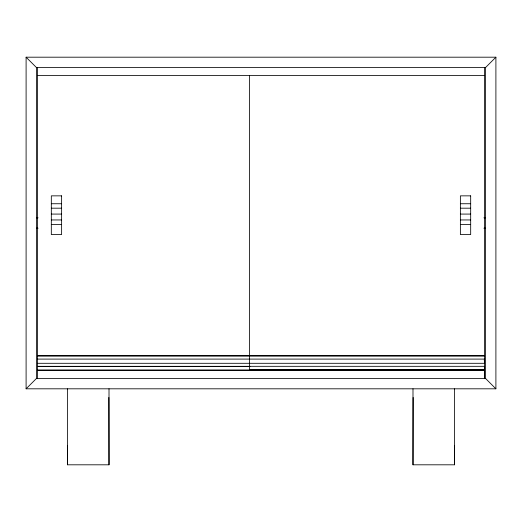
<?xml version="1.0" encoding="UTF-8"?>
<svg xmlns="http://www.w3.org/2000/svg" width="522" height="522" viewBox="0 0 522 522"><rect width="100%" height="100%" fill="white"/><g stroke="black" fill="none" stroke-linecap="round" stroke-linejoin="round"><path stroke-width="0.78" d="M484.501 371.677L484.501 378.45L484.507 67.553M484.501 366.496L484.501 369.954L37.493 369.954L37.493 370.574L484.501 370.574M109.007 388.812L109.007 464.808L67.553 464.808L67.599 445.331M454.447 388.812L454.447 464.808L412.993 464.808L413.15 397.451M484.501 362.079L484.253 359.808M26.1 388.812L36.462 378.45L485.538 378.45L495.9 388.812L495.9 57.192L26.1 57.192L26.1 388.812L495.9 388.812M26.1 57.192L36.462 67.553L485.538 67.553L495.9 57.192M37.499 75.429L484.507 75.429M51.319 203.743L61.622 203.743M460.378 203.743L470.681 203.743M51.319 208.187L61.622 208.187M460.378 208.187L470.681 208.187M51.319 214.079L61.622 214.079M460.378 214.079L470.681 214.079M36.462 217.818L38.093 217.818M483.907 217.818L485.538 217.818M51.319 219.951L61.622 219.951M460.378 219.951L470.681 219.951M51.319 224.427L61.622 224.427M460.378 224.427L470.681 224.427M36.462 228.186L38.093 228.186M483.907 228.186L485.538 228.186M37.493 355.665L484.501 355.665M37.493 356.076L484.501 356.076M37.493 359.097L484.501 359.097M37.493 363.299L484.501 363.299M37.493 366.32L484.501 366.32M37.493 366.496L250.005 366.496M484.501 369.72L249.601 369.72L249.601 75.67M454.401 445.331L454.447 464.808M108.85 397.451L109.007 464.808M485.538 67.553L485.538 378.45M412.993 388.812L412.993 464.808M67.553 388.812L67.553 464.808M37.499 67.553L37.493 378.45M36.462 67.553L36.462 378.45M61.622 195.854L51.319 195.854L51.319 234.567L61.622 234.567L61.622 195.854M470.681 195.854L460.378 195.854L460.378 234.567L470.681 234.567L470.681 195.854"/></g></svg>
